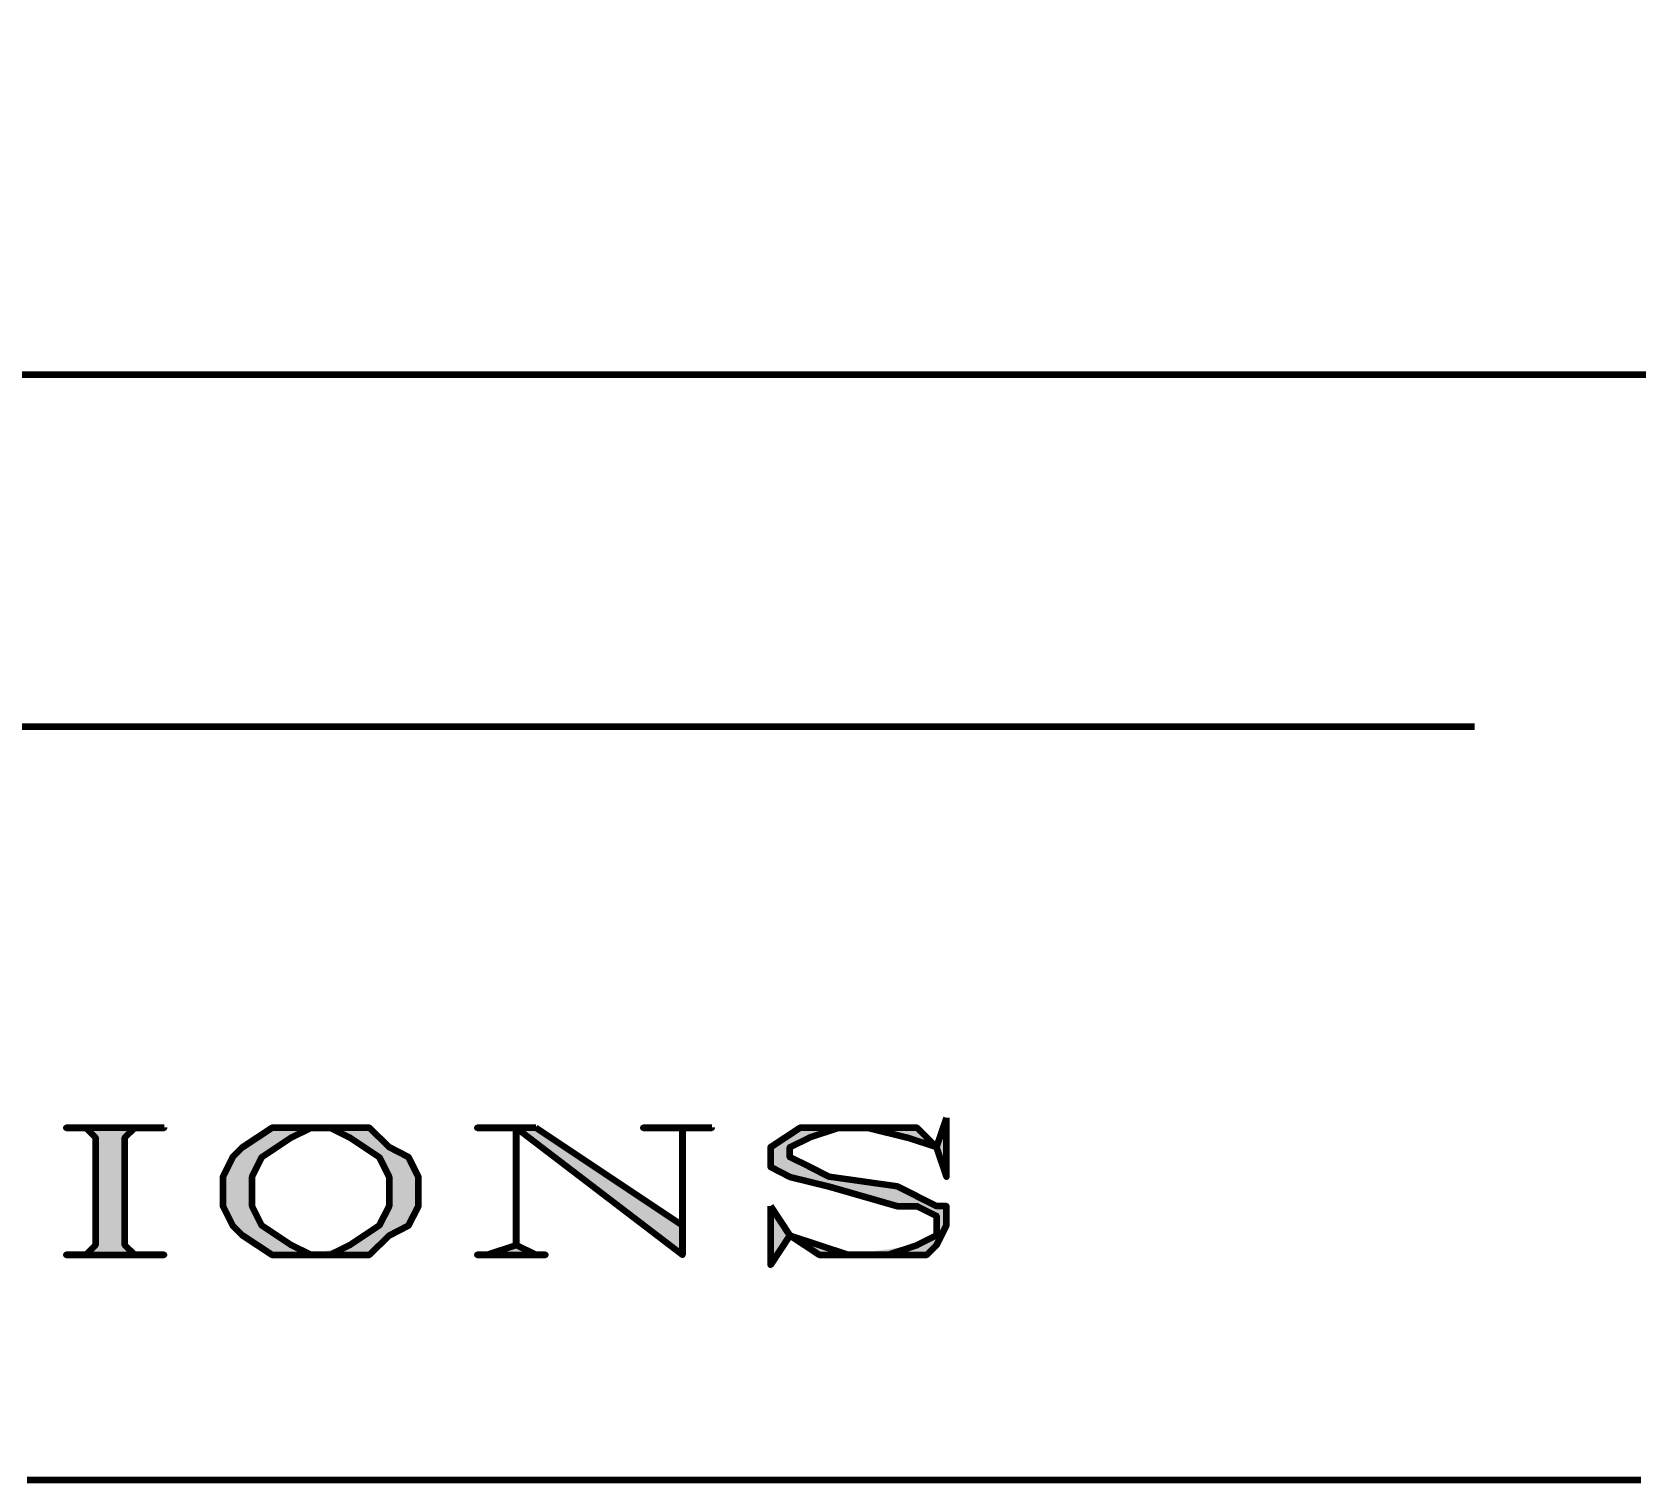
# Model space of a CAD drawing. Header units: inches. Extents: x 16 to 776, y 37 to 575.
# Drawn here: x 298.42 to 325.75, y 261.67 to 286.33 of the extents above; entities that cross this region are included whole.
import ezdxf

# ---------------------------------------------------------------- set-up
doc = ezdxf.new("R2010")
doc.units = ezdxf.units.IN
doc.header["$MEASUREMENT"] = 0
for name, color, linetype, lineweight in [('H', 7, 'CONTINUOUS', 100), ('P', 250, 'CONTINUOUS', 100), ('Text', 250, 'CONTINUOUS', 100)]:
    doc.layers.add(name, color=color, linetype=linetype, lineweight=lineweight)
doc.styles.get("Standard").update_dxf_attribs({"font": 'txt', "width": 0.75})

msp = doc.modelspace()

# ---------------------------------------------------------------- hatches: boundary and pattern name
at = {"layer": 'H', "linetype": 'Continuous'}
for points in [[(300.667, 267.667), (299, 267.667), (299.167, 267.667), (299.333, 267.667), (299.5, 267.5), (299.5, 265.667), (299.333, 265.5), (299.167, 265.5), (299, 265.5), (300.667, 265.5), (300.5, 265.5), (300.167, 265.5), (300, 265.667), (300, 267.5), (300.167, 267.667), (300.5, 267.667)], [(303.167, 267.667), (302.5, 267.667), (302, 267.333), (301.833, 267.167), (301.667, 266.833), (301.667, 266.333), (301.833, 266), (302, 265.833), (302.5, 265.5), (303.167, 265.5), (302.833, 265.667), (302.333, 266), (302.167, 266.333), (302.167, 266.833), (302.333, 267.167), (302.833, 267.5)], [(307, 267.667), (306, 267.667), (306.167, 267.667), (306.667, 267.667), (309.5, 265.5), (309.5, 266)], [(310, 267.667), (308.833, 267.667), (309, 267.667), (309.5, 267.667), (309.5, 266), (309.5, 265.5), (309.5, 267.667), (309.833, 267.667)], [(312.833, 267.667), (312.667, 267.667), (313.333, 267.5), (313.833, 267.333), (313.5, 267.667)], [(314, 267.833), (313.833, 267.333), (314, 266.833)], [(311, 266.333), (311, 265.333), (311.333, 265.833)], [(311.333, 265.833), (311.833, 265.5), (312.333, 265.5), (311.833, 265.667)], [(306.667, 265.667), (306.167, 265.5), (306, 265.5), (307.167, 265.5), (307, 265.5)]]:
    msp.add_hatch(color=0, dxfattribs=at).paths.add_polyline_path(points)
h = msp.add_hatch(color=0, dxfattribs=at)
edge = h.paths.add_edge_path()
edge.add_line((303.5, 267.667), (303.833, 267.5))
edge.add_line((303.833, 267.5), (304.333, 267.167))
edge.add_line((304.333, 267.167), (304.5, 266.833))
edge.add_line((304.5, 266.833), (304.5, 266.333))
edge.add_line((304.5, 266.333), (304.333, 266))
edge.add_line((304.333, 266), (303.833, 265.667))
edge.add_line((303.833, 265.667), (303.167, 265.5))
edge.add_line((303.167, 265.5), (303.5, 265.5))
edge.add_line((303.5, 265.5), (304.167, 265.5))
edge.add_line((304.167, 265.5), (304.5, 265.833))
edge.add_line((304.5, 265.833), (304.833, 266))
edge.add_line((304.833, 266), (305, 266.333))
edge.add_line((305, 266.333), (305, 266.833))
edge.add_line((305, 266.833), (304.833, 267.167))
edge.add_line((304.833, 267.167), (304.5, 267.333))
edge.add_line((304.5, 267.333), (304.167, 267.667))
h = msp.add_hatch(color=0, dxfattribs=at)
edge = h.paths.add_edge_path()
edge.add_line((312.833, 267.667), (312.167, 267.667))
edge.add_line((312.167, 267.667), (311.5, 267.667))
edge.add_line((311.5, 267.667), (311, 267.333))
edge.add_line((311, 267.333), (311, 267))
edge.add_line((311, 267), (311.333, 266.833))
edge.add_line((311.333, 266.833), (312, 266.667))
edge.add_line((312, 266.667), (313.167, 266.333))
edge.add_line((313.167, 266.333), (313.5, 266.333))
edge.add_line((313.5, 266.333), (313.833, 266.167))
edge.add_line((313.833, 266.167), (313.833, 265.833))
edge.add_line((313.833, 265.833), (313.5, 265.667))
edge.add_line((313.5, 265.667), (312.333, 265.5))
edge.add_line((312.333, 265.5), (313, 265.5))
edge.add_line((313, 265.5), (313.667, 265.5))
edge.add_line((313.667, 265.5), (313.833, 265.667))
edge.add_line((313.833, 265.667), (314, 266))
edge.add_line((314, 266), (314, 266.333))
edge.add_line((314, 266.333), (313.833, 266.333))
edge.add_line((313.833, 266.333), (313.167, 266.667))
edge.add_line((313.167, 266.667), (312, 266.833))
edge.add_line((312, 266.833), (311.667, 267))
edge.add_line((311.667, 267), (311.333, 267.167))
edge.add_line((311.333, 267.167), (311.333, 267.333))
edge.add_line((311.333, 267.333), (311.667, 267.5))
edge.add_line((311.667, 267.5), (312.167, 267.667))
edge.add_line((312.167, 267.667), (312.667, 267.667))

# ---------------------------------------------------------------- linework, layer by layer
at = {"layer": 'P', "color": 0, "linetype": 'Continuous'}
for points in [[(236.167, 280.5), (347, 280.5)], [(236.167, 274.5), (323, 274.5)], [(300.667, 267.667), (299, 267.667), (299, 267.667), (299.167, 267.667), (299.333, 267.667), (299.5, 267.5), (299.5, 265.667), (299.333, 265.5), (299.167, 265.5), (299, 265.5), (299, 265.5), (300.667, 265.5), (300.667, 265.5), (300.5, 265.5), (300.167, 265.5), (300, 265.667), (300, 267.5), (300.167, 267.667), (300.5, 267.667), (300.667, 267.667), (300.667, 267.667)], [(303.5, 267.667), (303.167, 267.667), (302.5, 267.667), (302, 267.333), (301.833, 267.167), (301.667, 266.833), (301.667, 266.333), (301.833, 266), (302, 265.833), (302.5, 265.5), (303.167, 265.5), (303.167, 265.5), (302.833, 265.667), (302.333, 266), (302.167, 266.333), (302.167, 266.833), (302.333, 267.167), (302.833, 267.5), (303.167, 267.667), (303.5, 267.667), (303.5, 267.667)], [(303.5, 267.667), (303.5, 267.667), (303.833, 267.5), (304.333, 267.167), (304.5, 266.833), (304.5, 266.333), (304.333, 266), (303.833, 265.667), (303.5, 265.5), (303.167, 265.5), (303.167, 265.5), (303.167, 265.5), (303.5, 265.5), (304.167, 265.5), (304.5, 265.833), (304.833, 266), (305, 266.333), (305, 266.833), (304.833, 267.167), (304.5, 267.333), (304.167, 267.667), (303.5, 267.667)], [(306.167, 267.667), (306.667, 267.667), (306.667, 265.667), (306.167, 265.5), (306, 265.5), (306, 265.5), (307.167, 265.5), (307.167, 265.5), (307, 265.5), (306.667, 265.667), (306.667, 267.667), (306.167, 267.667)], [(307, 267.667), (306, 267.667), (306, 267.667), (306.167, 267.667), (306.667, 267.667), (309.5, 265.5), (309.5, 266), (307, 267.667)], [(310, 267.667), (308.833, 267.667), (308.833, 267.667), (309, 267.667), (309.5, 267.667), (309.5, 266), (309.5, 265.5), (309.5, 265.5), (309.5, 267.667), (309.833, 267.667), (310, 267.667), (310, 267.667)], [(312.833, 267.667), (312.167, 267.667), (311.5, 267.667), (311, 267.333), (311, 267), (311.333, 266.833), (312, 266.667), (313.167, 266.333), (313.5, 266.333), (313.833, 266.167), (313.833, 265.833), (313.5, 265.667), (313, 265.5), (312.333, 265.5), (312.333, 265.5), (313, 265.5), (313.667, 265.5), (313.833, 265.667), (314, 266), (314, 266.333), (313.833, 266.333), (313.167, 266.667), (312, 266.833), (311.667, 267), (311.333, 267.167), (311.333, 267.333), (311.667, 267.5), (312.167, 267.667), (312.667, 267.667), (312.833, 267.667)], [(312.833, 267.667), (312.667, 267.667), (313.333, 267.5), (313.833, 267.333), (313.833, 267.333), (313.5, 267.667), (312.833, 267.667)], [(314, 267.833), (313.833, 267.333), (313.833, 267.333), (314, 266.833), (314, 267.833)], [(311, 266.333), (311, 265.333), (311.333, 265.833), (311.333, 265.833), (311, 266.333)], [(311.333, 265.833), (311.333, 265.833), (311.833, 265.5), (312.333, 265.5), (312.333, 265.5), (311.833, 265.667), (311.333, 265.833)], [(298.333, 261.667), (298.5, 261.667)], [(298.5, 261.667), (298.5, 261.667)], [(298.5, 261.667), (298.5, 261.667)], [(298.5, 261.667), (298.667, 261.667)], [(298.5, 261.667), (298.667, 261.667)], [(298.667, 261.667), (298.833, 261.667)], [(298.667, 261.667), (298.833, 261.667)], [(298.833, 261.667), (299, 261.667)], [(299, 261.667), (299, 261.667)], [(299, 261.667), (299, 261.667)], [(299, 261.667), (299.167, 261.667)], [(299, 261.667), (299.167, 261.667)], [(299.167, 261.667), (299.333, 261.667)], [(299.167, 261.667), (299.333, 261.667)], [(299.333, 261.667), (299.333, 261.667)], [(299.333, 261.667), (299.5, 261.667)], [(299.333, 261.667), (299.5, 261.667)], [(299.5, 261.667), (299.667, 261.667)], [(299.5, 261.667), (299.667, 261.667)], [(299.667, 261.667), (299.833, 261.667)], [(299.667, 261.667), (299.833, 261.667)], [(299.833, 261.667), (299.833, 261.667)], [(299.833, 261.667), (300, 261.667)], [(299.833, 261.667), (300, 261.667)], [(300, 261.667), (300.167, 261.667)], [(300, 261.667), (300.167, 261.667)], [(300.167, 261.667), (300.167, 261.667)], [(300.167, 261.667), (300.167, 261.667)], [(300.167, 261.667), (300.333, 261.667)], [(300.167, 261.667), (300.333, 261.667)], [(300.333, 261.667), (300.5, 261.667)], [(300.5, 261.667), (300.667, 261.667)], [(300.5, 261.667), (300.667, 261.667)], [(300.667, 261.667), (300.667, 261.667)], [(300.667, 261.667), (300.667, 261.667)], [(300.667, 261.667), (300.833, 261.667)], [(300.667, 261.667), (300.833, 261.667)], [(300.833, 261.667), (301, 261.667)], [(301, 261.667), (301, 261.667)], [(301, 261.667), (301, 261.667)], [(301, 261.667), (301.167, 261.667)], [(301, 261.667), (301.167, 261.667)], [(301.167, 261.667), (301.333, 261.667)], [(301.167, 261.667), (301.333, 261.667)], [(301.333, 261.667), (301.5, 261.667)], [(301.5, 261.667), (301.5, 261.667)], [(301.5, 261.667), (301.5, 261.667)], [(301.5, 261.667), (301.667, 261.667)], [(301.5, 261.667), (301.667, 261.667)], [(301.667, 261.667), (301.833, 261.667)], [(301.667, 261.667), (301.833, 261.667)], [(301.833, 261.667), (302, 261.667)], [(302, 261.667), (302, 261.667)], [(302, 261.667), (302, 261.667)], [(302, 261.667), (302.167, 261.667)], [(302, 261.667), (302.167, 261.667)], [(302.167, 261.667), (302.333, 261.667)], [(302.167, 261.667), (302.333, 261.667)], [(302.333, 261.667), (302.333, 261.667)], [(302.333, 261.667), (302.333, 261.667)], [(302.333, 261.667), (302.5, 261.667)], [(302.5, 261.667), (302.667, 261.667)], [(302.5, 261.667), (302.667, 261.667)], [(302.667, 261.667), (302.833, 261.667)], [(302.667, 261.667), (302.833, 261.667)], [(302.833, 261.667), (302.833, 261.667)], [(302.833, 261.667), (302.833, 261.667)], [(302.833, 261.667), (303, 261.667)], [(303, 261.667), (303.167, 261.667)], [(303, 261.667), (303.167, 261.667)], [(303.167, 261.667), (303.167, 261.667)], [(303.167, 261.667), (303.167, 261.667)], [(303.167, 261.667), (303.333, 261.667)], [(303.167, 261.667), (303.333, 261.667)], [(303.333, 261.667), (303.5, 261.667)], [(303.5, 261.667), (303.667, 261.667)], [(303.5, 261.667), (303.667, 261.667)], [(303.667, 261.667), (303.667, 261.667)], [(303.667, 261.667), (303.667, 261.667)], [(303.667, 261.667), (303.833, 261.667)], [(303.667, 261.667), (303.833, 261.667)], [(303.833, 261.667), (304, 261.667)], [(303.833, 261.667), (304, 261.667)], [(304, 261.667), (304, 261.667)], [(304, 261.667), (304.167, 261.667)], [(304, 261.667), (304.167, 261.667)], [(304.167, 261.667), (304.333, 261.667)], [(304.167, 261.667), (304.333, 261.667)], [(304.333, 261.667), (304.5, 261.667)], [(304.333, 261.667), (304.5, 261.667)], [(304.5, 261.667), (304.5, 261.667)], [(304.5, 261.667), (304.5, 261.667)], [(304.5, 261.667), (304.667, 261.667)], [(304.667, 261.667), (304.833, 261.667)], [(304.667, 261.667), (304.833, 261.667)], [(304.833, 261.667), (305, 261.667)], [(304.833, 261.667), (305, 261.667)], [(305, 261.667), (305, 261.667)], [(305, 261.667), (305, 261.667)], [(305, 261.667), (305.167, 261.667)], [(305.167, 261.667), (305.333, 261.667)], [(305.167, 261.667), (305.333, 261.667)], [(305.333, 261.667), (305.333, 261.667)], [(305.333, 261.667), (305.333, 261.667)], [(305.333, 261.667), (305.5, 261.667)], [(305.333, 261.667), (305.5, 261.667)], [(305.5, 261.667), (305.667, 261.667)], [(305.667, 261.667), (305.833, 261.667)], [(305.667, 261.667), (305.833, 261.667)], [(305.833, 261.667), (305.833, 261.667)], [(305.833, 261.667), (305.833, 261.667)], [(305.833, 261.667), (306, 261.667)], [(305.833, 261.667), (306, 261.667)], [(306, 261.667), (306.167, 261.667)], [(306, 261.667), (306.167, 261.667)], [(306.167, 261.667), (306.167, 261.667)], [(306.167, 261.667), (306.333, 261.667)], [(306.167, 261.667), (306.333, 261.667)], [(306.333, 261.667), (306.5, 261.667)], [(306.333, 261.667), (306.5, 261.667)], [(306.5, 261.667), (306.667, 261.667)], [(306.5, 261.667), (306.667, 261.667)], [(306.667, 261.667), (306.667, 261.667)], [(306.667, 261.667), (306.833, 261.667)], [(306.667, 261.667), (306.833, 261.667)], [(306.833, 261.667), (307, 261.667)], [(306.833, 261.667), (307, 261.667)], [(307, 261.667), (307, 261.667)], [(307, 261.667), (307, 261.667)], [(307, 261.667), (307.167, 261.667)], [(307.167, 261.667), (307.333, 261.667)], [(307.167, 261.667), (307.333, 261.667)], [(307.333, 261.667), (307.5, 261.667)], [(307.333, 261.667), (307.5, 261.667)], [(307.5, 261.667), (307.5, 261.667)], [(307.5, 261.667), (307.5, 261.667)], [(307.5, 261.667), (307.667, 261.667)], [(307.667, 261.667), (307.833, 261.667)], [(307.667, 261.667), (307.833, 261.667)], [(307.833, 261.667), (308, 261.667)], [(307.833, 261.667), (308, 261.667)], [(308, 261.667), (308, 261.667)], [(308, 261.667), (308, 261.667)], [(308, 261.667), (308.167, 261.667)], [(308, 261.667), (308.167, 261.667)], [(308.167, 261.667), (308.333, 261.667)], [(308.333, 261.667), (308.333, 261.667)], [(308.333, 261.667), (308.333, 261.667)], [(308.333, 261.667), (308.5, 261.667)], [(308.333, 261.667), (308.5, 261.667)], [(308.5, 261.667), (308.667, 261.667)], [(308.5, 261.667), (308.667, 261.667)], [(308.667, 261.667), (308.833, 261.667)], [(308.833, 261.667), (308.833, 261.667)], [(308.833, 261.667), (308.833, 261.667)], [(308.833, 261.667), (309, 261.667)], [(308.833, 261.667), (309, 261.667)], [(309, 261.667), (309.167, 261.667)], [(309, 261.667), (309.167, 261.667)], [(309.167, 261.667), (309.167, 261.667)], [(309.167, 261.667), (309.333, 261.667)], [(309.167, 261.667), (309.333, 261.667)], [(309.333, 261.667), (309.5, 261.667)], [(309.333, 261.667), (309.5, 261.667)], [(309.5, 261.667), (309.667, 261.667)], [(309.5, 261.667), (309.667, 261.667)], [(309.667, 261.667), (309.667, 261.667)], [(309.667, 261.667), (309.833, 261.667)], [(309.667, 261.667), (309.833, 261.667)], [(309.833, 261.667), (310, 261.667)], [(309.833, 261.667), (310, 261.667)], [(310, 261.667), (310, 261.667)], [(310, 261.667), (310, 261.667)], [(310, 261.667), (310.167, 261.667)], [(310, 261.667), (310.167, 261.667)], [(310.167, 261.667), (310.333, 261.667)], [(310.167, 261.667), (310.333, 261.667)], [(310.333, 261.667), (310.5, 261.667)], [(310.5, 261.667), (310.5, 261.667)], [(310.5, 261.667), (310.5, 261.667)], [(310.5, 261.667), (310.667, 261.667)], [(310.5, 261.667), (310.667, 261.667)], [(310.667, 261.667), (310.833, 261.667)], [(310.667, 261.667), (310.833, 261.667)], [(310.833, 261.667), (311, 261.667)], [(311, 261.667), (311, 261.667)], [(311, 261.667), (311, 261.667)], [(311, 261.667), (311.167, 261.667)], [(311, 261.667), (311.167, 261.667)], [(311.167, 261.667), (311.333, 261.667)], [(311.167, 261.667), (311.333, 261.667)], [(311.333, 261.667), (311.333, 261.667)], [(311.333, 261.667), (311.5, 261.667)], [(311.333, 261.667), (311.5, 261.667)], [(311.5, 261.667), (311.667, 261.667)], [(311.5, 261.667), (311.667, 261.667)], [(311.667, 261.667), (311.833, 261.667)], [(311.667, 261.667), (311.833, 261.667)], [(311.833, 261.667), (311.833, 261.667)], [(311.833, 261.667), (312, 261.667)], [(311.833, 261.667), (312, 261.667)], [(312, 261.667), (312.167, 261.667)], [(312, 261.667), (312.167, 261.667)], [(312.167, 261.667), (312.167, 261.667)], [(312.167, 261.667), (312.167, 261.667)], [(312.167, 261.667), (312.333, 261.667)], [(312.167, 261.667), (312.333, 261.667)], [(312.333, 261.667), (312.5, 261.667)], [(312.5, 261.667), (312.667, 261.667)], [(312.5, 261.667), (312.667, 261.667)], [(312.667, 261.667), (312.667, 261.667)], [(312.667, 261.667), (312.667, 261.667)], [(312.667, 261.667), (312.833, 261.667)], [(312.667, 261.667), (312.833, 261.667)], [(312.833, 261.667), (313, 261.667)], [(313, 261.667), (313, 261.667)], [(313, 261.667), (313, 261.667)], [(313, 261.667), (313.167, 261.667)], [(313, 261.667), (313.167, 261.667)], [(313.167, 261.667), (313.333, 261.667)], [(313.167, 261.667), (313.333, 261.667)], [(313.333, 261.667), (313.5, 261.667)], [(313.5, 261.667), (313.5, 261.667)], [(313.5, 261.667), (313.5, 261.667)], [(313.5, 261.667), (313.667, 261.667)], [(313.5, 261.667), (313.667, 261.667)], [(313.667, 261.667), (313.833, 261.667)], [(313.667, 261.667), (313.833, 261.667)], [(313.833, 261.667), (314, 261.667)], [(314, 261.667), (314, 261.667)], [(314, 261.667), (314, 261.667)], [(314, 261.667), (314.167, 261.667)], [(314, 261.667), (314.167, 261.667)], [(314.167, 261.667), (314.333, 261.667)], [(314.167, 261.667), (314.333, 261.667)], [(314.333, 261.667), (314.333, 261.667)], [(314.333, 261.667), (314.333, 261.667)], [(314.333, 261.667), (314.5, 261.667)], [(314.5, 261.667), (314.667, 261.667)], [(314.5, 261.667), (314.667, 261.667)], [(314.667, 261.667), (314.833, 261.667)], [(314.667, 261.667), (314.833, 261.667)], [(314.833, 261.667), (314.833, 261.667)], [(314.833, 261.667), (314.833, 261.667)], [(314.833, 261.667), (315, 261.667)], [(315, 261.667), (315.167, 261.667)], [(315, 261.667), (315.167, 261.667)], [(315.167, 261.667), (315.167, 261.667)], [(315.167, 261.667), (315.167, 261.667)], [(315.167, 261.667), (315.333, 261.667)], [(315.167, 261.667), (315.333, 261.667)], [(315.333, 261.667), (315.5, 261.667)], [(315.5, 261.667), (315.667, 261.667)], [(315.5, 261.667), (315.667, 261.667)], [(315.667, 261.667), (315.667, 261.667)], [(315.667, 261.667), (315.667, 261.667)], [(315.667, 261.667), (315.833, 261.667)], [(315.667, 261.667), (315.833, 261.667)], [(315.833, 261.667), (316, 261.667)], [(316, 261.667), (316, 261.667)], [(316, 261.667), (316, 261.667)], [(316, 261.667), (316.167, 261.667)], [(316, 261.667), (316.167, 261.667)], [(316.167, 261.667), (316.333, 261.667)], [(316.167, 261.667), (316.333, 261.667)], [(316.333, 261.667), (316.5, 261.667)], [(316.333, 261.667), (316.5, 261.667)], [(316.5, 261.667), (316.5, 261.667)], [(316.5, 261.667), (316.667, 261.667)], [(316.5, 261.667), (316.667, 261.667)], [(316.667, 261.667), (316.833, 261.667)], [(316.667, 261.667), (316.833, 261.667)], [(316.833, 261.667), (317, 261.667)], [(316.833, 261.667), (317, 261.667)], [(317, 261.667), (317, 261.667)], [(317, 261.667), (317.167, 261.667)], [(317, 261.667), (317.167, 261.667)], [(317.167, 261.667), (317.333, 261.667)], [(317.167, 261.667), (317.333, 261.667)], [(317.333, 261.667), (317.333, 261.667)], [(317.333, 261.667), (317.333, 261.667)], [(317.333, 261.667), (317.5, 261.667)], [(317.5, 261.667), (317.667, 261.667)], [(317.5, 261.667), (317.667, 261.667)], [(317.667, 261.667), (317.833, 261.667)], [(317.667, 261.667), (317.833, 261.667)], [(317.833, 261.667), (317.833, 261.667)], [(317.833, 261.667), (317.833, 261.667)], [(317.833, 261.667), (318, 261.667)], [(317.833, 261.667), (318, 261.667)], [(318, 261.667), (318.167, 261.667)], [(318, 261.667), (318.167, 261.667)], [(318.167, 261.667), (318.167, 261.667)], [(318.167, 261.667), (318.333, 261.667)], [(318.167, 261.667), (318.333, 261.667)], [(318.333, 261.667), (318.5, 261.667)], [(318.333, 261.667), (318.5, 261.667)], [(318.5, 261.667), (318.667, 261.667)], [(318.5, 261.667), (318.667, 261.667)], [(318.667, 261.667), (318.667, 261.667)], [(318.667, 261.667), (318.833, 261.667)], [(318.667, 261.667), (318.833, 261.667)], [(318.833, 261.667), (319, 261.667)], [(318.833, 261.667), (319, 261.667)], [(319, 261.667), (319, 261.667)], [(319, 261.667), (319, 261.667)], [(319, 261.667), (319.167, 261.667)], [(319.167, 261.667), (319.333, 261.667)], [(319.167, 261.667), (319.333, 261.667)], [(319.333, 261.667), (319.5, 261.667)], [(319.333, 261.667), (319.5, 261.667)], [(319.5, 261.667), (319.5, 261.667)], [(319.5, 261.667), (319.5, 261.667)], [(319.5, 261.667), (319.667, 261.667)], [(319.667, 261.667), (319.833, 261.667)], [(319.667, 261.667), (319.833, 261.667)], [(319.833, 261.667), (320, 261.667)], [(319.833, 261.667), (320, 261.667)], [(320, 261.667), (320, 261.667)], [(320, 261.667), (320, 261.667)], [(320, 261.667), (320.167, 261.667)], [(320, 261.667), (320.167, 261.667)], [(320.167, 261.667), (320.333, 261.667)], [(320.333, 261.667), (320.333, 261.667)], [(320.333, 261.667), (320.333, 261.667)], [(320.333, 261.667), (320.5, 261.667)], [(320.333, 261.667), (320.5, 261.667)], [(320.5, 261.667), (320.667, 261.667)], [(320.5, 261.667), (320.667, 261.667)], [(320.667, 261.667), (320.833, 261.667)], [(320.833, 261.667), (320.833, 261.667)], [(320.833, 261.667), (320.833, 261.667)], [(320.833, 261.667), (321, 261.667)], [(320.833, 261.667), (321, 261.667)], [(321, 261.667), (321.167, 261.667)], [(321, 261.667), (321.167, 261.667)], [(321.167, 261.667), (321.167, 261.667)], [(321.167, 261.667), (321.333, 261.667)], [(321.167, 261.667), (321.333, 261.667)], [(321.333, 261.667), (321.5, 261.667)], [(321.333, 261.667), (321.5, 261.667)], [(321.5, 261.667), (321.667, 261.667)], [(321.5, 261.667), (321.667, 261.667)], [(321.667, 261.667), (321.667, 261.667)], [(321.667, 261.667), (321.833, 261.667)], [(321.667, 261.667), (321.833, 261.667)], [(321.833, 261.667), (322, 261.667)], [(321.833, 261.667), (322, 261.667)], [(322, 261.667), (322, 261.667)], [(322, 261.667), (322, 261.667)], [(322, 261.667), (322.167, 261.667)], [(322, 261.667), (322.167, 261.667)], [(322.167, 261.667), (322.333, 261.667)], [(322.333, 261.667), (322.5, 261.667)], [(322.333, 261.667), (322.5, 261.667)], [(322.5, 261.667), (322.5, 261.667)], [(322.5, 261.667), (322.5, 261.667)], [(322.5, 261.667), (322.667, 261.667)], [(322.5, 261.667), (322.667, 261.667)], [(322.667, 261.667), (322.833, 261.667)], [(322.833, 261.667), (323, 261.667)], [(322.833, 261.667), (323, 261.667)], [(323, 261.667), (323, 261.667)], [(323, 261.667), (323, 261.667)], [(323, 261.667), (323.167, 261.667)], [(323, 261.667), (323.167, 261.667)], [(323.167, 261.667), (323.333, 261.667)], [(323.333, 261.667), (323.333, 261.667)], [(323.333, 261.667), (323.333, 261.667)], [(323.333, 261.667), (323.5, 261.667)], [(323.333, 261.667), (323.5, 261.667)], [(323.5, 261.667), (323.667, 261.667)], [(323.5, 261.667), (323.667, 261.667)], [(323.667, 261.667), (323.833, 261.667)], [(323.833, 261.667), (323.833, 261.667)], [(323.833, 261.667), (323.833, 261.667)], [(323.833, 261.667), (324, 261.667)], [(323.833, 261.667), (324, 261.667)], [(324, 261.667), (324.167, 261.667)], [(324, 261.667), (324.167, 261.667)], [(324.167, 261.667), (324.167, 261.667)], [(324.167, 261.667), (324.167, 261.667)], [(324.167, 261.667), (324.333, 261.667)], [(324.333, 261.667), (324.5, 261.667)], [(324.333, 261.667), (324.5, 261.667)], [(324.5, 261.667), (324.667, 261.667)], [(324.5, 261.667), (324.667, 261.667)], [(324.667, 261.667), (324.667, 261.667)], [(324.667, 261.667), (324.667, 261.667)], [(324.667, 261.667), (324.833, 261.667)], [(324.833, 261.667), (325, 261.667)], [(324.833, 261.667), (325, 261.667)], [(325, 261.667), (325, 261.667)], [(325, 261.667), (325, 261.667)], [(325, 261.667), (325.167, 261.667)], [(325, 261.667), (325.167, 261.667)], [(325.167, 261.667), (325.333, 261.667)], [(325.333, 261.667), (325.5, 261.667)], [(325.333, 261.667), (325.5, 261.667)], [(325.5, 261.667), (325.5, 261.667)], [(325.5, 261.667), (325.5, 261.667)], [(325.5, 261.667), (325.667, 261.667)], [(325.5, 261.667), (325.667, 261.667)], [(325.667, 261.667), (325.833, 261.667)]]:
    msp.add_lwpolyline(points, dxfattribs=at)

# ---------------------------------------------------------------- texts
at = {"layer": 'Text', "color": 0, "linetype": 'Continuous', "char_height": 4.33333, "attachment_point": 4}
for insert in [(300.333, 286.333), (303.833, 286.333), (307.333, 286.333), (311, 286.333), (314.5, 286.333), (318, 286.333), (322.333, 286.333), (301.833, 280.333), (305.667, 280.333), (309.167, 280.333), (313.167, 280.333), (316.5, 280.333), (319.333, 280.333)]:
    msp.add_mtext('{\\fCIDFont+ F2|b0|i0|c1|p15;}', dxfattribs=dict(at, insert=insert))

doc.saveas('drawing.dxf')
